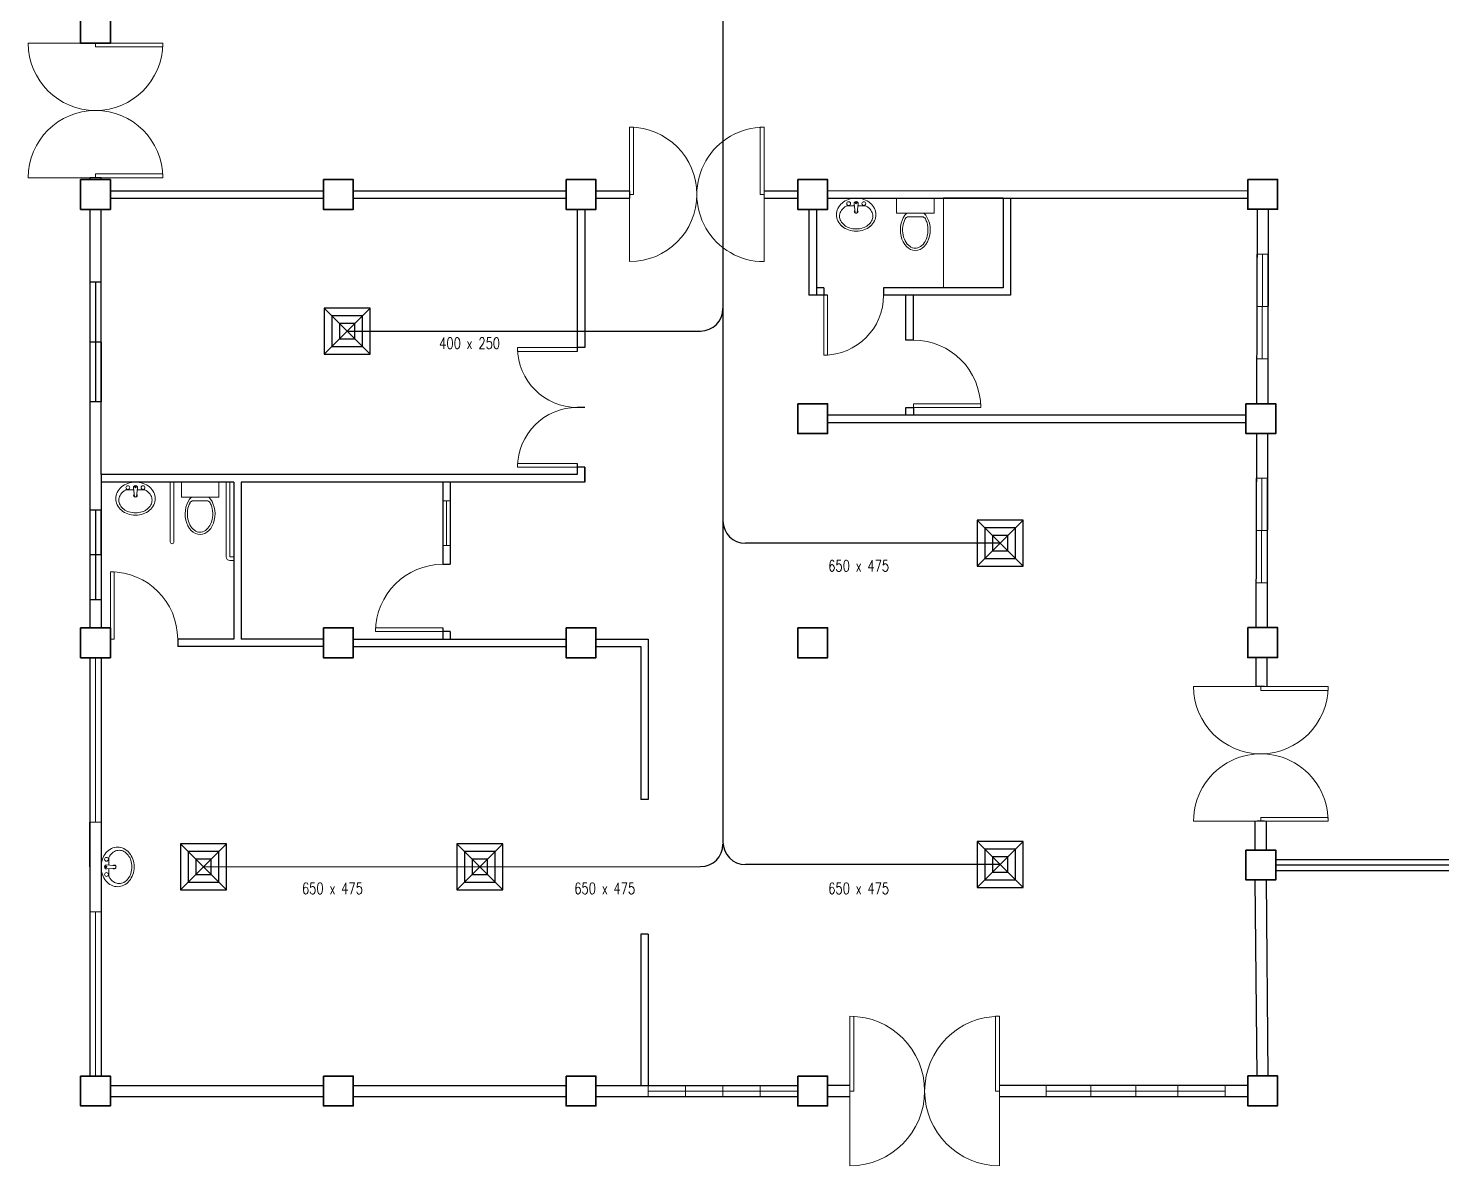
# Model space of a CAD drawing. Header units: millimetres. Extents: x 63005 to 126950, y 36019 to 74749.
# Drawn here: x 63154.81 to 63173.73, y 36870.16 to 36885.39 of the extents above; entities that cross this region are included whole.
import ezdxf

# ---------------------------------------------------------------- set-up
doc = ezdxf.new("R2010")
doc.units = ezdxf.units.MM
doc.header["$LTSCALE"] = 0.04
for name, color, linetype in [('ahu line', 150, 'Continuous'), ('diffuser', 7, 'Continuous'), ('ducting label', 7, 'Continuous'), ('Legends', 7, 'Continuous')]:
    doc.layers.add(name, color=color, linetype=linetype)
doc.layers.get('Legends').off()
doc.styles.add('Arch-Dim', font='simplex.shx', dxfattribs={"width": 0.75})

# ---------------------------------------------------------------- blocks, each defined once
blk = doc.blocks.new('AC-S-12')
at = {"layer": 'diffuser', "color": 30}
for p, q in [((-0.15, 0.15), (0.15, -0.15)), ((0.15, 0.15), (-0.15, -0.15)), ((-0.15, 0.15), (-0.15, -0.15)), ((0.15, 0.15), (-0.15, 0.15)), ((-0.1, 0.1), (-0.1, -0.1)), ((0.1, 0.1), (-0.1, 0.1)), ((0.1, -0.1), (0.1, 0.1)), ((0.15, -0.15), (0.15, 0.15)), ((-0.05, 0.05), (-0.05, -0.05)), ((0.05, 0.05), (-0.05, 0.05)), ((0.05, -0.05), (0.05, 0.05)), ((-0.05, -0.05), (0.05, -0.05)), ((-0.15, -0.15), (0.15, -0.15)), ((-0.1, -0.1), (0.1, -0.1))]:
    blk.add_line(p, q, dxfattribs=at)
for points in [[(-0.3582, 0.3582, 0, 0.0447, 0), (-0.2951, 0.295, 0, 0, 0), (-0.15, 0.15, 0, 0, 0)], [(0.3582, 0.3582, 0, 0.0447, 0), (0.2951, 0.295, 0, 0, 0), (0.15, 0.15, 0, 0, 0)], [(-0.3582, -0.3582, 0, 0.0447, 0), (-0.2951, -0.295, 0, 0, 0), (-0.15, -0.15, 0, 0, 0)], [(0.3582, -0.3582, 0, 0.0447, 0), (0.2951, -0.295, 0, 0, 0), (0.15, -0.15, 0, 0, 0)]]:
    blk.add_lwpolyline(points, format="xyseb", dxfattribs=at)
blk = doc.blocks.new('fcu')
at = {"layer": 'diffuser', "xscale": 2.052644456280903, "yscale": 2.052644456280903, "zscale": 2.052644456280903}
blk.add_blockref('AC-S-12', (0, 0), dxfattribs=at)

msp = doc.modelspace()

# ---------------------------------------------------------------- linework, layer by layer
at = {"color": 8, "lineweight": 13}
for p, q in [((63155.712, 36885.188), (63154.812, 36885.188)), ((63155.712, 36885.188), (63156.612, 36885.188)), ((63155.712, 36885.138), (63155.712, 36885.188)), ((63156.612, 36885.138), (63155.712, 36885.138)), ((63156.612, 36885.188), (63156.612, 36885.138)), ((63162.862, 36883.164), (63162.862, 36884.064)), ((63162.862, 36884.064), (63162.912, 36884.064)), ((63162.912, 36884.064), (63162.912, 36883.164)), ((63164.662, 36884.064), (63164.612, 36884.064)), ((63164.612, 36884.064), (63164.612, 36883.164)), ((63164.662, 36883.164), (63164.662, 36884.064)), ((63155.712, 36883.438), (63156.612, 36883.438)), ((63155.712, 36883.388), (63155.712, 36883.438)), ((63156.612, 36883.438), (63156.612, 36883.388)), ((63155.712, 36883.388), (63154.812, 36883.388)), ((63156.612, 36883.388), (63155.712, 36883.388)), ((63162.912, 36883.214), (63162.912, 36883.214)), ((63163.762, 36883.214), (63163.762, 36883.214)), ((63163.762, 36883.214), (63163.762, 36883.214)), ((63164.662, 36883.214), (63164.662, 36883.114)), ((63162.912, 36883.164), (63162.862, 36883.164)), ((63162.862, 36883.114), (63162.862, 36882.264)), ((63163.756, 36883.114), (63163.768, 36883.114)), ((63164.612, 36883.164), (63164.662, 36883.164)), ((63164.662, 36883.114), (63164.662, 36882.264)), ((63165.462, 36881.814), (63165.462, 36881.014)), ((63165.512, 36881.814), (63165.462, 36881.814)), ((63165.512, 36881.014), (63165.512, 36881.814)), ((63162.162, 36881.113), (63161.362, 36881.113)), ((63161.362, 36881.113), (63161.362, 36881.063)), ((63161.362, 36881.063), (63162.162, 36881.063)), ((63162.162, 36881.063), (63162.162, 36881.113)), ((63165.462, 36881.014), (63165.512, 36881.014)), ((63167.562, 36880.363), (63166.662, 36880.363)), ((63166.662, 36880.363), (63166.662, 36880.313)), ((63166.662, 36880.313), (63167.562, 36880.313)), ((63167.562, 36880.313), (63167.562, 36880.363)), ((63161.362, 36879.513), (63161.362, 36879.563)), ((63161.362, 36879.563), (63162.162, 36879.563)), ((63162.162, 36879.513), (63161.362, 36879.513)), ((63162.162, 36879.563), (63162.162, 36879.513)), ((63155.912, 36877.213), (63155.912, 36878.113)), ((63155.912, 36878.113), (63155.962, 36878.113)), ((63155.962, 36878.113), (63155.962, 36877.213)), ((63159.462, 36877.313), (63159.462, 36877.363)), ((63159.462, 36877.363), (63160.362, 36877.363)), ((63160.362, 36877.363), (63160.362, 36877.313)), ((63155.962, 36877.213), (63155.912, 36877.213)), ((63160.362, 36877.313), (63159.462, 36877.313)), ((63171.244, 36876.577), (63170.412, 36876.576)), ((63171.312, 36876.577), (63172.212, 36876.576)), ((63171.312, 36876.526), (63171.312, 36876.577)), ((63172.212, 36876.526), (63171.312, 36876.526)), ((63172.212, 36876.576), (63172.212, 36876.526)), ((63171.262, 36874.777), (63170.412, 36874.777)), ((63172.212, 36874.826), (63171.312, 36874.826)), ((63171.312, 36874.826), (63171.312, 36874.777)), ((63171.312, 36874.777), (63172.212, 36874.776)), ((63172.212, 36874.776), (63172.212, 36874.826)), ((63165.812, 36871.163), (63165.812, 36872.163)), ((63165.862, 36872.163), (63165.862, 36871.163)), ((63167.812, 36872.163), (63167.762, 36872.163)), ((63167.762, 36872.163), (63167.762, 36871.163)), ((63167.812, 36871.163), (63167.812, 36872.163)), ((63165.812, 36871.088), (63165.812, 36871.238)), ((63165.862, 36871.163), (63165.812, 36871.163)), ((63165.812, 36871.163), (63165.812, 36870.163)), ((63167.762, 36871.163), (63167.812, 36871.163)), ((63167.812, 36871.238), (63167.812, 36871.088)), ((63167.812, 36871.163), (63167.812, 36870.163))]:
    msp.add_line(p, q, dxfattribs=at)
at = {"color": 8, "lineweight": 25}
for p, q in [((63155.787, 36885.188), (63155.637, 36885.188)), ((63155.787, 36883.388), (63155.637, 36883.388)), ((63155.637, 36883.388), (63155.637, 36883.363)), ((63155.787, 36883.363), (63155.787, 36883.388)), ((63155.912, 36883.213), (63158.762, 36883.213)), ((63159.162, 36883.213), (63162.012, 36883.214)), ((63162.412, 36883.214), (63162.862, 36883.214)), ((63162.862, 36883.214), (63162.862, 36883.114)), ((63164.662, 36883.214), (63165.112, 36883.214)), ((63165.512, 36883.214), (63171.137, 36883.215)), ((63155.912, 36883.113), (63158.762, 36883.113)), ((63159.162, 36883.113), (63162.012, 36883.114)), ((63162.412, 36883.114), (63162.862, 36883.114)), ((63164.662, 36883.114), (63165.112, 36883.114)), ((63165.512, 36883.114), (63171.137, 36883.115)), ((63165.512, 36883.114), (63167.862, 36883.114)), ((63167.862, 36883.114), (63167.062, 36883.114)), ((63167.862, 36883.114), (63167.962, 36883.114)), ((63167.862, 36883.114), (63167.862, 36881.914)), ((63167.962, 36883.114), (63167.962, 36881.814)), ((63155.637, 36882.963), (63155.637, 36877.363)), ((63155.787, 36879.413), (63155.787, 36882.963)), ((63162.162, 36882.963), (63162.162, 36881.063)), ((63162.262, 36882.963), (63162.262, 36881.113)), ((63165.262, 36882.963), (63165.262, 36881.814)), ((63165.362, 36882.963), (63165.362, 36881.814)), ((63171.262, 36882.965), (63171.254, 36880.363)), ((63171.412, 36882.965), (63171.404, 36880.363)), ((63165.462, 36881.914), (63165.362, 36881.914)), ((63165.462, 36881.914), (63165.462, 36881.814)), ((63167.862, 36881.914), (63166.262, 36881.914)), ((63166.262, 36881.914), (63166.262, 36881.814)), ((63165.362, 36881.814), (63165.262, 36881.814)), ((63165.512, 36881.814), (63165.362, 36881.814)), ((63167.962, 36881.814), (63166.262, 36881.814)), ((63166.562, 36881.213), (63166.562, 36881.814)), ((63166.662, 36881.213), (63166.662, 36881.814)), ((63166.662, 36881.213), (63166.562, 36881.213)), ((63162.262, 36881.113), (63162.162, 36881.113)), ((63165.512, 36880.213), (63171.112, 36880.213)), ((63166.562, 36880.213), (63166.562, 36880.313)), ((63166.562, 36880.313), (63166.662, 36880.313)), ((63166.662, 36880.313), (63166.662, 36880.213)), ((63165.512, 36880.113), (63171.112, 36880.113)), ((63171.253, 36879.963), (63171.245, 36877.365)), ((63171.403, 36879.963), (63171.396, 36877.365)), ((63162.162, 36879.563), (63162.162, 36879.413)), ((63162.262, 36879.513), (63162.162, 36879.513)), ((63162.262, 36879.513), (63162.262, 36879.313)), ((63162.262, 36879.313), (63162.262, 36879.513)), ((63162.162, 36879.413), (63155.787, 36879.413)), ((63155.787, 36879.413), (63155.787, 36879.313)), ((63155.787, 36879.413), (63155.787, 36879.313)), ((63157.562, 36879.313), (63155.787, 36879.313)), ((63155.787, 36879.313), (63155.787, 36877.363)), ((63157.562, 36879.313), (63157.562, 36877.213)), ((63162.262, 36879.313), (63157.662, 36879.313)), ((63157.662, 36879.313), (63157.662, 36877.213)), ((63160.362, 36879.313), (63160.362, 36878.213)), ((63160.462, 36879.313), (63160.462, 36878.213)), ((63160.362, 36878.213), (63160.462, 36878.213)), ((63160.362, 36877.363), (63160.362, 36877.213)), ((63157.562, 36877.213), (63156.812, 36877.213)), ((63156.812, 36877.213), (63156.812, 36877.113)), ((63158.762, 36877.213), (63157.662, 36877.213)), ((63159.162, 36877.213), (63162.012, 36877.213)), ((63160.462, 36877.313), (63160.362, 36877.313)), ((63160.462, 36877.313), (63160.462, 36877.213)), ((63162.412, 36877.213), (63163.112, 36877.213)), ((63163.112, 36877.213), (63163.112, 36877.113)), ((63155.637, 36876.963), (63155.637, 36871.363)), ((63155.787, 36876.963), (63155.787, 36871.363)), ((63158.762, 36877.113), (63156.812, 36877.113)), ((63159.162, 36877.113), (63162.012, 36877.113)), ((63162.412, 36877.113), (63163.012, 36877.113)), ((63163.012, 36877.113), (63163.012, 36875.063)), ((63163.112, 36877.113), (63163.112, 36875.063)), ((63171.244, 36876.965), (63171.244, 36876.577)), ((63171.394, 36876.965), (63171.394, 36876.577)), ((63171.362, 36876.577), (63171.244, 36876.577)), ((63163.112, 36875.063), (63163.012, 36875.063)), ((63155.637, 36874.163), (63155.637, 36874.763)), ((63171.237, 36874.388), (63171.237, 36874.777)), ((63171.362, 36874.777), (63171.262, 36874.777)), ((63171.387, 36874.388), (63171.387, 36874.777)), ((63171.512, 36874.263), (63177.112, 36874.263)), ((63171.262, 36871.364), (63171.237, 36873.987)), ((63171.412, 36871.366), (63171.387, 36873.989)), ((63171.512, 36874.113), (63177.112, 36874.113)), ((63163.012, 36873.263), (63163.012, 36871.238)), ((63163.112, 36873.263), (63163.012, 36873.263)), ((63163.112, 36873.263), (63163.112, 36871.238)), ((63155.912, 36871.238), (63158.762, 36871.238)), ((63159.162, 36871.238), (63162.012, 36871.238)), ((63162.412, 36871.238), (63165.112, 36871.238)), ((63165.812, 36871.238), (63165.512, 36871.238)), ((63171.137, 36871.238), (63167.812, 36871.238)), ((63155.912, 36871.088), (63158.762, 36871.088)), ((63159.162, 36871.088), (63162.012, 36871.088)), ((63162.412, 36871.088), (63165.112, 36871.088)), ((63165.512, 36871.088), (63165.612, 36871.088)), ((63165.512, 36871.088), (63165.812, 36871.088)), ((63167.812, 36871.088), (63171.137, 36871.088))]:
    msp.add_line(p, q, dxfattribs=at)
at = {"color": 8, "lineweight": 9}
for p, q in [((63165.881, 36882.916), (63165.868, 36883.038)), ((63165.91, 36882.916), (63165.923, 36883.038)), ((63166.437, 36883.114), (63166.937, 36883.114)), ((63166.437, 36882.914), (63166.437, 36883.114)), ((63166.937, 36883.114), (63166.937, 36882.914)), ((63167.062, 36883.114), (63167.062, 36881.914)), ((63166.937, 36882.914), (63166.437, 36882.914)), ((63166.777, 36882.864), (63166.596, 36882.864)), ((63171.408, 36882.364), (63171.26, 36882.364)), ((63171.26, 36882.364), (63171.26, 36880.964)), ((63171.334, 36882.364), (63171.33, 36880.964)), ((63171.408, 36881.664), (63171.408, 36882.364)), ((63171.408, 36881.664), (63171.26, 36881.664)), ((63171.26, 36880.964), (63171.406, 36880.963)), ((63156.232, 36879.115), (63156.219, 36879.237)), ((63156.261, 36879.115), (63156.275, 36879.237)), ((63156.712, 36879.313), (63156.712, 36878.613)), ((63156.762, 36878.513), (63156.762, 36879.313)), ((63156.862, 36879.313), (63157.362, 36879.313)), ((63156.862, 36879.113), (63156.862, 36879.313)), ((63157.362, 36879.313), (63157.362, 36879.113)), ((63157.462, 36878.313), (63157.462, 36879.313)), ((63157.512, 36879.313), (63157.512, 36878.613)), ((63171.399, 36879.364), (63171.251, 36879.364)), ((63171.251, 36879.364), (63171.251, 36877.964)), ((63171.325, 36879.364), (63171.321, 36877.964)), ((63171.399, 36878.664), (63171.399, 36879.364)), ((63157.362, 36879.113), (63156.862, 36879.113)), ((63157.202, 36879.063), (63157.021, 36879.063)), ((63160.462, 36879.063), (63160.362, 36879.063)), ((63160.362, 36879.063), (63160.362, 36878.463)), ((63160.412, 36879.063), (63160.412, 36878.463)), ((63160.462, 36878.763), (63160.462, 36879.063)), ((63171.399, 36878.664), (63171.251, 36878.664)), ((63156.712, 36878.613), (63156.712, 36878.513)), ((63157.512, 36878.613), (63157.512, 36878.313)), ((63157.512, 36878.313), (63157.562, 36878.313)), ((63160.362, 36878.463), (63160.462, 36878.463)), ((63157.562, 36878.263), (63157.512, 36878.263)), ((63171.251, 36877.964), (63171.397, 36877.964)), ((63155.712, 36874.763), (63155.712, 36876.963)), ((63155.637, 36874.763), (63155.787, 36874.763)), ((63155.985, 36874.177), (63155.863, 36874.191)), ((63155.985, 36874.148), (63155.863, 36874.135)), ((63155.637, 36873.563), (63155.787, 36873.563)), ((63155.712, 36873.563), (63155.712, 36871.363)), ((63163.112, 36871.238), (63164.112, 36871.238)), ((63163.112, 36871.163), (63165.112, 36871.163)), ((63165.112, 36871.238), (63163.162, 36871.238)), ((63163.612, 36871.238), (63163.612, 36871.088)), ((63164.112, 36871.238), (63165.112, 36871.238)), ((63164.112, 36871.238), (63164.112, 36871.088)), ((63164.612, 36871.238), (63164.612, 36871.088)), ((63168.437, 36871.088), (63168.437, 36871.238)), ((63169.637, 36871.238), (63168.437, 36871.238)), ((63168.437, 36871.163), (63170.837, 36871.163)), ((63169.037, 36871.238), (63169.037, 36871.088)), ((63169.262, 36871.238), (63171.137, 36871.238)), ((63169.637, 36871.238), (63170.837, 36871.238)), ((63169.637, 36871.238), (63169.637, 36871.088)), ((63170.199, 36871.238), (63170.199, 36871.088)), ((63170.837, 36871.238), (63170.837, 36871.088)), ((63163.162, 36871.088), (63165.112, 36871.088)), ((63170.837, 36871.088), (63168.437, 36871.088))]:
    msp.add_line(p, q, dxfattribs=at)
at = {"color": 8, "lineweight": -2}
for p, q in [((63155.787, 36881.988), (63155.637, 36881.988)), ((63155.712, 36881.988), (63155.712, 36880.388)), ((63155.787, 36881.188), (63155.787, 36881.988)), ((63155.787, 36881.188), (63155.637, 36881.188)), ((63155.787, 36881.188), (63155.787, 36880.388)), ((63155.787, 36880.388), (63155.637, 36880.388)), ((63162.262, 36880.313), (63162.162, 36880.313)), ((63155.787, 36878.938), (63155.637, 36878.938)), ((63155.712, 36878.938), (63155.712, 36877.738)), ((63155.787, 36878.338), (63155.787, 36878.938)), ((63155.787, 36878.338), (63155.637, 36878.338)), ((63155.787, 36878.338), (63155.787, 36877.738)), ((63155.787, 36877.738), (63155.637, 36877.738)), ((63171.262, 36875.682), (63171.262, 36875.671)), ((63171.362, 36875.677), (63171.362, 36875.676)), ((63171.362, 36875.677), (63171.362, 36875.676)), ((63174.262, 36874.188), (63171.512, 36874.188))]:
    msp.add_line(p, q, dxfattribs=at)
at = {"color": 8, "lineweight": 35}
for points in [[(63155.512, 36885.588), (63155.912, 36885.588), (63155.912, 36885.188), (63155.512, 36885.188)], [(63155.512, 36883.363), (63155.912, 36883.363), (63155.912, 36882.963), (63155.512, 36882.963)], [(63158.762, 36883.363), (63159.162, 36883.363), (63159.162, 36882.963), (63158.762, 36882.963)], [(63162.012, 36883.363), (63162.412, 36883.363), (63162.412, 36882.963), (63162.012, 36882.963)], [(63165.112, 36883.363), (63165.512, 36883.363), (63165.512, 36882.963), (63165.112, 36882.963)], [(63171.137, 36883.365), (63171.537, 36883.365), (63171.537, 36882.965), (63171.137, 36882.965)], [(63165.112, 36880.363), (63165.512, 36880.363), (63165.512, 36879.963), (63165.112, 36879.963)], [(63171.112, 36880.363), (63171.512, 36880.363), (63171.512, 36879.963), (63171.112, 36879.963)], [(63155.512, 36877.363), (63155.912, 36877.363), (63155.912, 36876.963), (63155.512, 36876.963)], [(63158.762, 36877.363), (63159.162, 36877.363), (63159.162, 36876.963), (63158.762, 36876.963)], [(63162.012, 36877.363), (63162.412, 36877.363), (63162.412, 36876.963), (63162.012, 36876.963)], [(63165.112, 36877.363), (63165.512, 36877.363), (63165.512, 36876.963), (63165.112, 36876.963)], [(63171.137, 36877.365), (63171.537, 36877.365), (63171.537, 36876.965), (63171.137, 36876.965)], [(63171.112, 36874.388), (63171.512, 36874.388), (63171.512, 36873.988), (63171.112, 36873.988)], [(63155.512, 36871.363), (63155.912, 36871.363), (63155.912, 36870.963), (63155.512, 36870.963)], [(63158.762, 36871.363), (63159.162, 36871.363), (63159.162, 36870.963), (63158.762, 36870.963)], [(63162.012, 36871.363), (63162.412, 36871.363), (63162.412, 36870.963), (63162.012, 36870.963)], [(63165.112, 36871.363), (63165.512, 36871.363), (63165.512, 36870.963), (63165.112, 36870.963)], [(63171.137, 36871.365), (63171.537, 36871.365), (63171.537, 36870.965), (63171.137, 36870.965)]]:
    msp.add_lwpolyline(points, close=True, dxfattribs=at)
at = {"color": 8, "lineweight": 9}
for points in [[(63166.118, 36882.872, -0.124838), (63166.102, 36882.81, -0.105788), (63166.053, 36882.752, -0.086697), (63165.983, 36882.716, -0.076776), (63165.895, 36882.702, -0.076776), (63165.808, 36882.716, -0.086697), (63165.738, 36882.752, -0.105788), (63165.689, 36882.81, -0.124838), (63165.673, 36882.872, -0.124838), (63165.689, 36882.935, -0.105788), (63165.738, 36882.992, -0.040067), (63165.769, 36883.012), (63165.871, 36883.012, -0.040067)], [(63165.92, 36883.012), (63166.022, 36883.012, -0.040067), (63166.053, 36882.992, -0.105788), (63166.102, 36882.935, -0.124838), (63166.118, 36882.872, -0.124838)], [(63156.469, 36879.071, -0.124838), (63156.453, 36879.008, -0.105788), (63156.404, 36878.951, -0.086697), (63156.334, 36878.915, -0.076776), (63156.247, 36878.901, -0.076776), (63156.159, 36878.915, -0.086697), (63156.089, 36878.951, -0.105788), (63156.04, 36879.008, -0.124838), (63156.024, 36879.071, -0.124838), (63156.04, 36879.134, -0.105788), (63156.089, 36879.191, -0.040067), (63156.12, 36879.211), (63156.222, 36879.211, -0.040067)], [(63156.271, 36879.211), (63156.373, 36879.211, -0.040067), (63156.404, 36879.191, -0.105788), (63156.453, 36879.134, -0.124838), (63156.469, 36879.071, -0.124838)], [(63156.029, 36874.385, -0.124838), (63156.091, 36874.37, -0.105788), (63156.149, 36874.32, -0.086697), (63156.185, 36874.251, -0.076776), (63156.199, 36874.163, -0.076776), (63156.185, 36874.075, -0.086697), (63156.149, 36874.006, -0.105788), (63156.091, 36873.956, -0.124838), (63156.029, 36873.94, -0.124838), (63155.966, 36873.956, -0.105788), (63155.909, 36874.006, -0.040067), (63155.889, 36874.036), (63155.889, 36874.139, -0.040067)], [(63155.889, 36874.187), (63155.889, 36874.29, -0.040067), (63155.909, 36874.32, -0.105788), (63155.966, 36874.37, -0.124838), (63156.029, 36874.385, -0.124838)]]:
    msp.add_lwpolyline(points, format="xyb", dxfattribs=at)
for points in [[(63171.26, 36882.364), (63171.406, 36882.364), (63171.406, 36880.963), (63171.26, 36880.963)], [(63155.637, 36881.988), (63155.787, 36881.988), (63155.787, 36880.388), (63155.637, 36880.388)], [(63171.251, 36879.364), (63171.397, 36879.364), (63171.397, 36877.964), (63171.251, 36877.964)], [(63160.362, 36879.063), (63160.462, 36879.063), (63160.462, 36878.463), (63160.362, 36878.463)], [(63155.637, 36878.938), (63155.787, 36878.938), (63155.787, 36877.738), (63155.637, 36877.738)], [(63155.637, 36876.963), (63155.787, 36876.963), (63155.787, 36874.763), (63155.637, 36874.763)], [(63171.512, 36874.263), (63174.262, 36874.263), (63174.262, 36874.113), (63171.512, 36874.113)], [(63155.637, 36873.563), (63155.787, 36873.563), (63155.787, 36871.363), (63155.637, 36871.363)], [(63163.112, 36871.238), (63165.112, 36871.238), (63165.112, 36871.088), (63163.112, 36871.088)], [(63163.112, 36871.238), (63165.112, 36871.238), (63165.112, 36871.088), (63163.112, 36871.088)], [(63168.437, 36871.238), (63170.837, 36871.238), (63170.837, 36871.088), (63168.437, 36871.088)], [(63168.437, 36871.238), (63170.837, 36871.238), (63170.837, 36871.088), (63168.437, 36871.088)]]:
    msp.add_lwpolyline(points, close=True, dxfattribs=at)
msp.add_lwpolyline([(63156.008, 36874.428, -0.11576), (63156.09, 36874.409, -0.104047), (63156.164, 36874.35, -0.090875), (63156.211, 36874.266, -0.083344), (63156.229, 36874.163, -0.083344), (63156.211, 36874.059, -0.090875), (63156.164, 36873.976, -0.104047), (63156.09, 36873.917, -0.11576), (63156.008, 36873.898, -0.11576), (63155.925, 36873.917, -0.104047), (63155.852, 36873.976, -0.090875), (63155.804, 36874.059, -0.083344), (63155.787, 36874.163, -0.083344), (63155.804, 36874.266, -0.090875), (63155.852, 36874.35, -0.104047), (63155.925, 36874.409, -0.11576)], format="xyb", close=True, dxfattribs=at)
for centre, radius in [((63165.794, 36883.041), 0.0255), ((63165.895, 36883.048), 0.0095), ((63165.997, 36883.041), 0.0255), ((63156.145, 36879.24), 0.0255), ((63156.247, 36879.246), 0.0095), ((63156.348, 36879.24), 0.0255), ((63155.86, 36874.265), 0.0255), ((63155.853, 36874.163), 0.0095), ((63155.86, 36874.061), 0.0255)]:
    msp.add_circle(centre, radius, dxfattribs=at)
at = {"color": 8, "lineweight": 13}
for centre, radius, start, end in [((63155.712, 36885.188), 0.9, 180, 0), ((63155.712, 36883.388), 0.9, 0, 180), ((63162.862, 36883.164), 0.9, 270.0079, 90), ((63164.662, 36883.164), 0.9, 90, 270.0009), ((63165.462, 36881.814), 0.8, 270, 0), ((63166.662, 36880.313), 0.9, 0, 90), ((63162.162, 36881.113), 0.8, 180, 270), ((63162.162, 36879.513), 0.8, 90, 180), ((63155.912, 36877.213), 0.9, 0, 90), ((63160.362, 36877.313), 0.9, 90, 180), ((63171.312, 36876.577), 0.9, 180.0054, 359.9976), ((63171.312, 36874.777), 0.9, 359.9976, 179.9984), ((63165.812, 36871.163), 1, 270, 90), ((63167.812, 36871.163), 1, 90, 270)]:
    msp.add_arc(centre, radius, start, end, dxfattribs=at)
at = {"color": 8, "lineweight": 9}
for centre, radius, start, end in [((63165.854, 36882.874), 0.228, 129.8268, 153.5873), ((63165.879, 36882.844), 0.267, 109.0569, 129.8268), ((63165.895, 36882.797), 0.317, 90, 109.0569), ((63165.895, 36883.041), 0.028, 353.7545, 186.2455), ((63165.895, 36882.797), 0.317, 70.9431, 90), ((63165.912, 36882.844), 0.267, 50.1732, 70.9431), ((63165.936, 36882.874), 0.228, 26.4127, 50.1732), ((63165.816, 36882.893), 0.185, 153.5873, 180), ((63165.816, 36882.893), 0.185, 180, 206.4127), ((63165.895, 36882.939), 0.025, 138.7978, 233.6932), ((63165.895, 36883.01), 0.0948, 261.2026, 278.7974), ((63165.895, 36882.939), 0.025, 251.3793, 288.6207), ((63165.895, 36882.939), 0.025, 306.3068, 41.2022), ((63165.975, 36882.893), 0.185, 0, 26.4127), ((63165.975, 36882.893), 0.185, 333.5873, 0), ((63166.596, 36882.814), 0.05, 90, 151.9916), ((63166.777, 36882.814), 0.05, 28.1501, 90), ((63165.854, 36882.912), 0.228, 206.4127, 230.1732), ((63165.879, 36882.942), 0.267, 230.1732, 250.9431), ((63165.895, 36882.989), 0.317, 250.9431, 270), ((63165.895, 36882.989), 0.317, 270, 289.0569), ((63165.912, 36882.942), 0.267, 289.0569, 309.8268), ((63165.936, 36882.912), 0.228, 309.8268, 333.5873), ((63156.206, 36879.073), 0.228, 129.8268, 153.5873), ((63156.231, 36879.043), 0.267, 109.0569, 129.8268), ((63156.247, 36878.996), 0.317, 90, 109.0569), ((63156.247, 36879.24), 0.028, 353.7545, 186.2455), ((63156.247, 36878.996), 0.317, 70.9431, 90), ((63156.263, 36879.043), 0.267, 50.1732, 70.9431), ((63156.288, 36879.073), 0.228, 26.4127, 50.1732), ((63156.167, 36879.092), 0.185, 153.5873, 180), ((63156.167, 36879.092), 0.185, 180, 206.4127), ((63156.247, 36879.138), 0.025, 138.7978, 233.6932), ((63156.247, 36879.209), 0.0948, 261.2026, 278.7974), ((63156.247, 36879.138), 0.025, 251.3793, 288.6207), ((63156.247, 36879.138), 0.025, 306.3068, 41.2022), ((63156.326, 36879.092), 0.185, 0, 26.4127), ((63156.326, 36879.092), 0.185, 333.5873, 0), ((63157.021, 36879.013), 0.05, 90, 151.9916), ((63157.202, 36879.013), 0.05, 28.1501, 90), ((63156.206, 36879.111), 0.228, 206.4127, 230.1732), ((63156.231, 36879.141), 0.267, 230.1732, 250.9431), ((63156.247, 36879.188), 0.317, 250.9431, 270), ((63156.247, 36879.188), 0.317, 270, 289.0569), ((63156.263, 36879.141), 0.267, 289.0569, 309.8268), ((63156.288, 36879.111), 0.228, 309.8268, 333.5873), ((63156.737, 36878.513), 0.025, 180, 0), ((63157.512, 36878.313), 0.05, 180, 270), ((63155.86, 36874.163), 0.028, 83.7545, 276.2455), ((63155.962, 36874.163), 0.025, 36.3068, 131.2022), ((63155.962, 36874.163), 0.025, 228.7978, 323.6932), ((63155.891, 36874.163), 0.0948, 351.2026, 8.7974), ((63155.962, 36874.163), 0.025, 341.3793, 18.6207)]:
    msp.add_arc(centre, radius, start, end, dxfattribs=at)
at = {"color": 8, "lineweight": 9, "extrusion": (0, 0, -1)}
for centre in [(63166.687, 36882.689), (63157.112, 36878.888)]:
    msp.add_ellipse(centre, major_axis=(0, 0.275), ratio=0.727273, start_param=0.612555, end_param=5.670631, dxfattribs=at)
at = {"color": 8, "lineweight": 9}
for points in [[(63166.822, 36882.838), (63166.83, 36882.821), (63166.838, 36882.803), (63166.865, 36882.712), (63166.859, 36882.625), (63166.802, 36882.493), (63166.752, 36882.452), (63166.654, 36882.438), (63166.601, 36882.464), (63166.527, 36882.576), (63166.509, 36882.659), (63166.525, 36882.773), (63166.537, 36882.808), (63166.552, 36882.837)], [(63157.247, 36879.037), (63157.255, 36879.02), (63157.263, 36879.002), (63157.29, 36878.911), (63157.284, 36878.824), (63157.227, 36878.692), (63157.177, 36878.651), (63157.079, 36878.637), (63157.026, 36878.663), (63156.952, 36878.774), (63156.934, 36878.858), (63156.95, 36878.972), (63156.962, 36879.007), (63156.977, 36879.036)]]:
    msp.add_open_spline(points, degree=3, knots=[0.937253, 0.937253, 0.937253, 0.937253, 1.185372, 1.185372, 2.113864, 2.113864, 3.042356, 3.042356, 3.970847, 3.970847, 4.899339, 4.899339, 5.346062, 5.346062, 5.346062, 5.346062], dxfattribs=at)
at = {"layer": 'ahu line', "linetype": 'Continuous', "lineweight": 25}
for p, q in [((63164.112, 36902.077), (63164.112, 36874.495)), ((63159.079, 36881.335), (63163.812, 36881.335)), ((63167.824, 36878.495), (63164.412, 36878.495)), ((63157.159, 36874.163), (63163.812, 36874.166)), ((63167.824, 36874.195), (63164.412, 36874.195))]:
    msp.add_line(p, q, dxfattribs=at)
at = {"layer": 'ahu line', "color": 5, "linetype": 'Continuous', "lineweight": 25}
msp.add_line((63163.412, 36874.165), (63163.412, 36874.163), dxfattribs=at)
at = {"layer": 'ahu line', "linetype": 'Continuous', "lineweight": 25}
for centre, start, end in [((63163.812, 36881.635), 270, 0), ((63164.412, 36878.795), 180, 270), ((63163.812, 36874.466), 270.0356, 0), ((63164.412, 36874.495), 180, 270)]:
    msp.add_arc(centre, 0.3, start, end, dxfattribs=at)

# ---------------------------------------------------------------- block references
at = {"layer": 'Legends', "linetype": 'Continuous', "lineweight": 25}
for p in [(63159.079, 36881.335), (63167.824, 36878.495), (63157.159, 36874.163), (63160.855, 36874.164), (63167.824, 36874.195)]:
    msp.add_blockref('fcu', p, dxfattribs=at)

# ---------------------------------------------------------------- texts
at = {"layer": 'ducting label', "color": 3, "linetype": 'Continuous', "lineweight": 25, "char_height": 0.15, "attachment_point": 1, "style": 'Arch-Dim'}
for s, insert in [('\\A1;400 x 250', (63160.313, 36881.247)), ('\\A1;650 x 475', (63165.521, 36878.268)), ('\\A1;650 x 475', (63158.476, 36873.95)), ('\\A1;650 x 475', (63162.121, 36873.95)), ('\\A1;650 x 475', (63165.521, 36873.95))]:
    msp.add_mtext_dynamic_manual_height_columns(s, width=1.19515, gutter_width=1.011, heights=[0], dxfattribs=dict(at, insert=insert))

doc.saveas('drawing.dxf')
